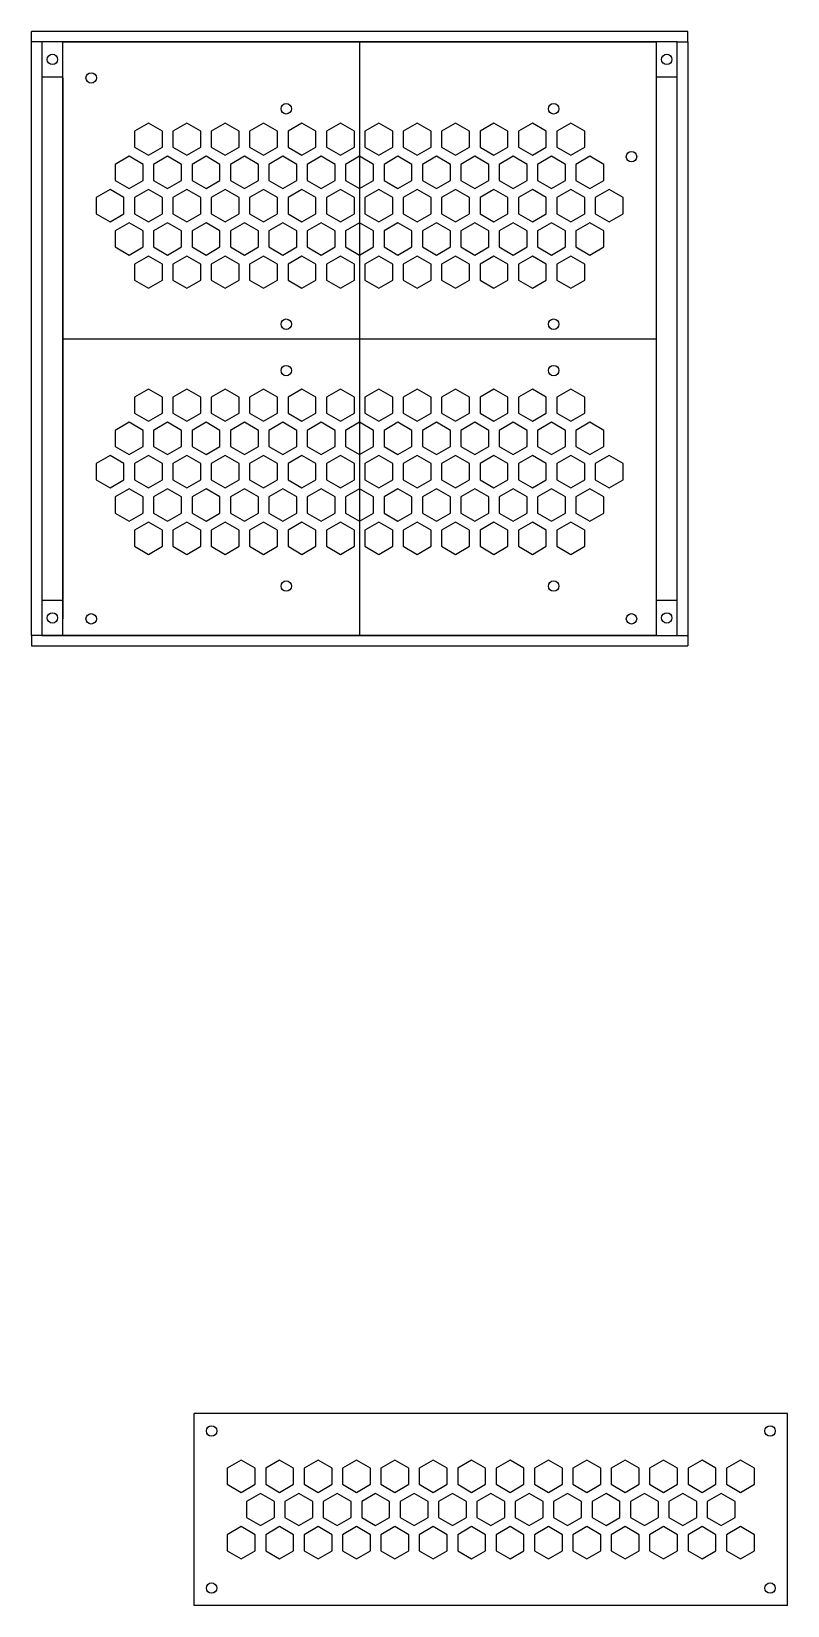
# Model space of a CAD drawing. Header units: millimetres. Extents: x 34 to 5984, y -3597 to 314.
# Drawn here: x 3110.7 to 3327.3, y -3098.8 to -2647.9 of the extents above; entities that cross this region are included whole.
import ezdxf

# ---------------------------------------------------------------- set-up
doc = ezdxf.new("R2010")
doc.units = ezdxf.units.MM

msp = doc.modelspace()

# ---------------------------------------------------------------- linework, layer by layer
at = {"color": 4}
for p, q in [((3110.734, -2650.936), (3110.734, -2647.936)), ((3298.734, -2647.936), (3110.734, -2647.936)), ((3113.734, -2650.936), (3110.734, -2650.936)), ((3110.734, -2820.936), (3110.734, -2650.936)), ((3113.734, -2650.936), (3112.234, -2650.936)), ((3113.734, -2650.936), (3113.734, -2820.936)), ((3295.734, -2650.936), (3113.734, -2650.936)), ((3204.734, -2650.936), (3204.734, -2820.936)), ((3295.734, -2820.936), (3295.734, -2650.936)), ((3295.734, -2650.936), (3297.234, -2650.936)), ((3295.734, -2650.936), (3298.734, -2650.936)), ((3298.734, -2650.936), (3298.734, -2647.936)), ((3298.734, -2650.936), (3298.734, -2820.936)), ((3119.734, -2735.936), (3289.734, -2735.936)), ((3203.234, -2735.936), (3206.234, -2735.936)), ((3113.734, -2820.936), (3110.734, -2820.936)), ((3110.734, -2820.936), (3110.734, -2823.936)), ((3113.734, -2820.936), (3112.234, -2820.936)), ((3113.734, -2820.936), (3295.734, -2820.936)), ((3295.734, -2820.936), (3297.234, -2820.936)), ((3295.734, -2820.936), (3298.734, -2820.936)), ((3298.734, -2820.936), (3298.734, -2823.936)), ((3110.734, -2823.936), (3298.734, -2823.936))]:
    msp.add_line(p, q, dxfattribs=at)
for p, q in [((3113.734, -2650.936), (3113.734, -2660.936)), ((3119.734, -2650.936), (3113.734, -2650.936)), ((3119.734, -2660.936), (3119.734, -2650.936)), ((3289.734, -2650.936), (3289.734, -2660.936)), ((3295.734, -2650.936), (3289.734, -2650.936)), ((3295.734, -2660.936), (3295.734, -2650.936)), ((3113.734, -2660.936), (3119.734, -2660.936)), ((3119.734, -2661.246), (3119.734, -2683.806)), ((3119.734, -2661.246), (3119.734, -2816.186)), ((3289.734, -2660.936), (3295.734, -2660.936)), ((3113.734, -2810.936), (3113.734, -2820.936)), ((3119.734, -2810.936), (3113.734, -2810.936)), ((3119.734, -2820.936), (3119.734, -2810.936)), ((3289.734, -2810.936), (3289.734, -2820.936)), ((3295.734, -2810.936), (3289.734, -2810.936)), ((3295.734, -2820.936), (3295.734, -2810.936)), ((3119.734, -2820.936), (3113.734, -2820.936)), ((3113.734, -2820.936), (3119.734, -2820.936)), ((3289.734, -2820.936), (3295.734, -2820.936)), ((3327.334, -3043.826), (3157.334, -3043.826)), ((3157.334, -3098.826), (3157.334, -3043.826)), ((3327.334, -3098.826), (3327.334, -3043.826)), ((3327.334, -3098.826), (3157.334, -3098.826))]:
    msp.add_line(p, q)
at = {"color": 1}
for p, q in [((3119.734, -2650.936), (3289.734, -2650.936)), ((3119.734, -2820.936), (3119.734, -2650.936)), ((3289.734, -2650.936), (3289.734, -2820.936)), ((3289.734, -2820.936), (3119.734, -2820.936))]:
    msp.add_line(p, q, dxfattribs=at)
for points in [[(3148.234, -2676.469), (3144.234, -2674.16), (3140.234, -2676.469), (3140.234, -2681.088), (3144.234, -2683.398), (3148.234, -2681.088)], [(3159.234, -2676.469), (3155.234, -2674.16), (3151.234, -2676.469), (3151.234, -2681.088), (3155.234, -2683.398), (3159.234, -2681.088)], [(3170.234, -2676.469), (3166.234, -2674.16), (3162.234, -2676.469), (3162.234, -2681.088), (3166.234, -2683.398), (3170.234, -2681.088)], [(3181.234, -2676.469), (3177.234, -2674.16), (3173.234, -2676.469), (3173.234, -2681.088), (3177.234, -2683.398), (3181.234, -2681.088)], [(3192.234, -2676.469), (3188.234, -2674.16), (3184.234, -2676.469), (3184.234, -2681.088), (3188.234, -2683.398), (3192.234, -2681.088)], [(3203.234, -2676.469), (3199.234, -2674.16), (3195.234, -2676.469), (3195.234, -2681.088), (3199.234, -2683.398), (3203.234, -2681.088)], [(3214.234, -2676.469), (3210.234, -2674.16), (3206.234, -2676.469), (3206.234, -2681.088), (3210.234, -2683.398), (3214.234, -2681.088)], [(3225.234, -2676.469), (3221.234, -2674.16), (3217.234, -2676.469), (3217.234, -2681.088), (3221.234, -2683.398), (3225.234, -2681.088)], [(3236.234, -2676.469), (3232.234, -2674.16), (3228.234, -2676.469), (3228.234, -2681.088), (3232.234, -2683.398), (3236.234, -2681.088)], [(3247.234, -2676.469), (3243.234, -2674.16), (3239.234, -2676.469), (3239.234, -2681.088), (3243.234, -2683.398), (3247.234, -2681.088)], [(3258.234, -2676.469), (3254.234, -2674.16), (3250.234, -2676.469), (3250.234, -2681.088), (3254.234, -2683.398), (3258.234, -2681.088)], [(3269.234, -2676.469), (3265.234, -2674.16), (3261.234, -2676.469), (3261.234, -2681.088), (3265.234, -2683.398), (3269.234, -2681.088)], [(3142.734, -2685.996), (3138.734, -2683.686), (3134.734, -2685.996), (3134.734, -2690.614), (3138.734, -2692.924), (3142.734, -2690.614)], [(3153.734, -2685.996), (3149.734, -2683.686), (3145.734, -2685.996), (3145.734, -2690.614), (3149.734, -2692.924), (3153.734, -2690.614)], [(3164.734, -2685.996), (3160.734, -2683.686), (3156.734, -2685.996), (3156.734, -2690.614), (3160.734, -2692.924), (3164.734, -2690.614)], [(3175.734, -2685.996), (3171.734, -2683.686), (3167.734, -2685.996), (3167.734, -2690.614), (3171.734, -2692.924), (3175.734, -2690.614)], [(3186.734, -2685.996), (3182.734, -2683.686), (3178.734, -2685.996), (3178.734, -2690.614), (3182.734, -2692.924), (3186.734, -2690.614)], [(3197.734, -2685.996), (3193.734, -2683.686), (3189.734, -2685.996), (3189.734, -2690.614), (3193.734, -2692.924), (3197.734, -2690.614)], [(3208.734, -2685.996), (3204.734, -2683.686), (3200.734, -2685.996), (3200.734, -2690.614), (3204.734, -2692.924), (3208.734, -2690.614)], [(3219.734, -2685.996), (3215.734, -2683.686), (3211.734, -2685.996), (3211.734, -2690.614), (3215.734, -2692.924), (3219.734, -2690.614)], [(3230.734, -2685.996), (3226.734, -2683.686), (3222.734, -2685.996), (3222.734, -2690.614), (3226.734, -2692.924), (3230.734, -2690.614)], [(3241.734, -2685.996), (3237.734, -2683.686), (3233.734, -2685.996), (3233.734, -2690.614), (3237.734, -2692.924), (3241.734, -2690.614)], [(3252.734, -2685.996), (3248.734, -2683.686), (3244.734, -2685.996), (3244.734, -2690.614), (3248.734, -2692.924), (3252.734, -2690.614)], [(3263.734, -2685.996), (3259.734, -2683.686), (3255.734, -2685.996), (3255.734, -2690.614), (3259.734, -2692.924), (3263.734, -2690.614)], [(3274.734, -2685.996), (3270.734, -2683.686), (3266.734, -2685.996), (3266.734, -2690.614), (3270.734, -2692.924), (3274.734, -2690.614)], [(3137.234, -2695.522), (3133.234, -2693.212), (3129.234, -2695.522), (3129.234, -2700.141), (3133.234, -2702.45), (3137.234, -2700.141)], [(3148.234, -2695.522), (3144.234, -2693.212), (3140.234, -2695.522), (3140.234, -2700.141), (3144.234, -2702.45), (3148.234, -2700.141)], [(3159.234, -2695.522), (3155.234, -2693.212), (3151.234, -2695.522), (3151.234, -2700.141), (3155.234, -2702.45), (3159.234, -2700.141)], [(3170.234, -2695.522), (3166.234, -2693.212), (3162.234, -2695.522), (3162.234, -2700.141), (3166.234, -2702.45), (3170.234, -2700.141)], [(3181.234, -2695.522), (3177.234, -2693.212), (3173.234, -2695.522), (3173.234, -2700.141), (3177.234, -2702.45), (3181.234, -2700.141)], [(3192.234, -2695.522), (3188.234, -2693.212), (3184.234, -2695.522), (3184.234, -2700.141), (3188.234, -2702.45), (3192.234, -2700.141)], [(3203.234, -2695.522), (3199.234, -2693.212), (3195.234, -2695.522), (3195.234, -2700.141), (3199.234, -2702.45), (3203.234, -2700.141)], [(3214.234, -2695.522), (3210.234, -2693.212), (3206.234, -2695.522), (3206.234, -2700.141), (3210.234, -2702.45), (3214.234, -2700.141)], [(3225.234, -2695.522), (3221.234, -2693.212), (3217.234, -2695.522), (3217.234, -2700.141), (3221.234, -2702.45), (3225.234, -2700.141)], [(3236.234, -2695.522), (3232.234, -2693.212), (3228.234, -2695.522), (3228.234, -2700.141), (3232.234, -2702.45), (3236.234, -2700.141)], [(3247.234, -2695.522), (3243.234, -2693.212), (3239.234, -2695.522), (3239.234, -2700.141), (3243.234, -2702.45), (3247.234, -2700.141)], [(3258.234, -2695.522), (3254.234, -2693.212), (3250.234, -2695.522), (3250.234, -2700.141), (3254.234, -2702.45), (3258.234, -2700.141)], [(3269.234, -2695.522), (3265.234, -2693.212), (3261.234, -2695.522), (3261.234, -2700.141), (3265.234, -2702.45), (3269.234, -2700.141)], [(3280.234, -2695.522), (3276.234, -2693.212), (3272.234, -2695.522), (3272.234, -2700.141), (3276.234, -2702.45), (3280.234, -2700.141)], [(3142.734, -2705.048), (3138.734, -2702.739), (3134.734, -2705.048), (3134.734, -2709.667), (3138.734, -2711.976), (3142.734, -2709.667)], [(3153.734, -2705.048), (3149.734, -2702.739), (3145.734, -2705.048), (3145.734, -2709.667), (3149.734, -2711.976), (3153.734, -2709.667)], [(3164.734, -2705.048), (3160.734, -2702.739), (3156.734, -2705.048), (3156.734, -2709.667), (3160.734, -2711.976), (3164.734, -2709.667)], [(3175.734, -2705.048), (3171.734, -2702.739), (3167.734, -2705.048), (3167.734, -2709.667), (3171.734, -2711.976), (3175.734, -2709.667)], [(3186.734, -2705.048), (3182.734, -2702.739), (3178.734, -2705.048), (3178.734, -2709.667), (3182.734, -2711.976), (3186.734, -2709.667)], [(3197.734, -2705.048), (3193.734, -2702.739), (3189.734, -2705.048), (3189.734, -2709.667), (3193.734, -2711.976), (3197.734, -2709.667)], [(3208.734, -2705.048), (3204.734, -2702.739), (3200.734, -2705.048), (3200.734, -2709.667), (3204.734, -2711.976), (3208.734, -2709.667)], [(3219.734, -2705.048), (3215.734, -2702.739), (3211.734, -2705.048), (3211.734, -2709.667), (3215.734, -2711.976), (3219.734, -2709.667)], [(3230.734, -2705.048), (3226.734, -2702.739), (3222.734, -2705.048), (3222.734, -2709.667), (3226.734, -2711.976), (3230.734, -2709.667)], [(3241.734, -2705.048), (3237.734, -2702.739), (3233.734, -2705.048), (3233.734, -2709.667), (3237.734, -2711.976), (3241.734, -2709.667)], [(3252.734, -2705.048), (3248.734, -2702.739), (3244.734, -2705.048), (3244.734, -2709.667), (3248.734, -2711.976), (3252.734, -2709.667)], [(3263.734, -2705.048), (3259.734, -2702.739), (3255.734, -2705.048), (3255.734, -2709.667), (3259.734, -2711.976), (3263.734, -2709.667)], [(3274.734, -2705.048), (3270.734, -2702.739), (3266.734, -2705.048), (3266.734, -2709.667), (3270.734, -2711.976), (3274.734, -2709.667)], [(3148.234, -2714.574), (3144.234, -2712.265), (3140.234, -2714.574), (3140.234, -2719.193), (3144.234, -2721.503), (3148.234, -2719.193)], [(3159.234, -2714.574), (3155.234, -2712.265), (3151.234, -2714.574), (3151.234, -2719.193), (3155.234, -2721.503), (3159.234, -2719.193)], [(3170.234, -2714.574), (3166.234, -2712.265), (3162.234, -2714.574), (3162.234, -2719.193), (3166.234, -2721.503), (3170.234, -2719.193)], [(3181.234, -2714.574), (3177.234, -2712.265), (3173.234, -2714.574), (3173.234, -2719.193), (3177.234, -2721.503), (3181.234, -2719.193)], [(3192.234, -2714.574), (3188.234, -2712.265), (3184.234, -2714.574), (3184.234, -2719.193), (3188.234, -2721.503), (3192.234, -2719.193)], [(3203.234, -2714.574), (3199.234, -2712.265), (3195.234, -2714.574), (3195.234, -2719.193), (3199.234, -2721.503), (3203.234, -2719.193)], [(3214.234, -2714.574), (3210.234, -2712.265), (3206.234, -2714.574), (3206.234, -2719.193), (3210.234, -2721.503), (3214.234, -2719.193)], [(3225.234, -2714.574), (3221.234, -2712.265), (3217.234, -2714.574), (3217.234, -2719.193), (3221.234, -2721.503), (3225.234, -2719.193)], [(3236.234, -2714.574), (3232.234, -2712.265), (3228.234, -2714.574), (3228.234, -2719.193), (3232.234, -2721.503), (3236.234, -2719.193)], [(3247.234, -2714.574), (3243.234, -2712.265), (3239.234, -2714.574), (3239.234, -2719.193), (3243.234, -2721.503), (3247.234, -2719.193)], [(3258.234, -2714.574), (3254.234, -2712.265), (3250.234, -2714.574), (3250.234, -2719.193), (3254.234, -2721.503), (3258.234, -2719.193)], [(3269.234, -2714.574), (3265.234, -2712.265), (3261.234, -2714.574), (3261.234, -2719.193), (3265.234, -2721.503), (3269.234, -2719.193)], [(3148.234, -2752.68), (3144.234, -2750.37), (3140.234, -2752.68), (3140.234, -2757.298), (3144.234, -2759.608), (3148.234, -2757.298)], [(3159.234, -2752.68), (3155.234, -2750.37), (3151.234, -2752.68), (3151.234, -2757.298), (3155.234, -2759.608), (3159.234, -2757.298)], [(3170.234, -2752.68), (3166.234, -2750.37), (3162.234, -2752.68), (3162.234, -2757.298), (3166.234, -2759.608), (3170.234, -2757.298)], [(3181.234, -2752.68), (3177.234, -2750.37), (3173.234, -2752.68), (3173.234, -2757.298), (3177.234, -2759.608), (3181.234, -2757.298)], [(3192.234, -2752.68), (3188.234, -2750.37), (3184.234, -2752.68), (3184.234, -2757.298), (3188.234, -2759.608), (3192.234, -2757.298)], [(3203.234, -2752.68), (3199.234, -2750.37), (3195.234, -2752.68), (3195.234, -2757.298), (3199.234, -2759.608), (3203.234, -2757.298)], [(3214.234, -2752.68), (3210.234, -2750.37), (3206.234, -2752.68), (3206.234, -2757.298), (3210.234, -2759.608), (3214.234, -2757.298)], [(3225.234, -2752.68), (3221.234, -2750.37), (3217.234, -2752.68), (3217.234, -2757.298), (3221.234, -2759.608), (3225.234, -2757.298)], [(3236.234, -2752.68), (3232.234, -2750.37), (3228.234, -2752.68), (3228.234, -2757.298), (3232.234, -2759.608), (3236.234, -2757.298)], [(3247.234, -2752.68), (3243.234, -2750.37), (3239.234, -2752.68), (3239.234, -2757.298), (3243.234, -2759.608), (3247.234, -2757.298)], [(3258.234, -2752.68), (3254.234, -2750.37), (3250.234, -2752.68), (3250.234, -2757.298), (3254.234, -2759.608), (3258.234, -2757.298)], [(3269.234, -2752.68), (3265.234, -2750.37), (3261.234, -2752.68), (3261.234, -2757.298), (3265.234, -2759.608), (3269.234, -2757.298)], [(3142.734, -2762.206), (3138.734, -2759.896), (3134.734, -2762.206), (3134.734, -2766.825), (3138.734, -2769.134), (3142.734, -2766.825)], [(3153.734, -2762.206), (3149.734, -2759.896), (3145.734, -2762.206), (3145.734, -2766.825), (3149.734, -2769.134), (3153.734, -2766.825)], [(3164.734, -2762.206), (3160.734, -2759.896), (3156.734, -2762.206), (3156.734, -2766.825), (3160.734, -2769.134), (3164.734, -2766.825)], [(3175.734, -2762.206), (3171.734, -2759.896), (3167.734, -2762.206), (3167.734, -2766.825), (3171.734, -2769.134), (3175.734, -2766.825)], [(3186.734, -2762.206), (3182.734, -2759.896), (3178.734, -2762.206), (3178.734, -2766.825), (3182.734, -2769.134), (3186.734, -2766.825)], [(3197.734, -2762.206), (3193.734, -2759.896), (3189.734, -2762.206), (3189.734, -2766.825), (3193.734, -2769.134), (3197.734, -2766.825)], [(3208.734, -2762.206), (3204.734, -2759.896), (3200.734, -2762.206), (3200.734, -2766.825), (3204.734, -2769.134), (3208.734, -2766.825)], [(3219.734, -2762.206), (3215.734, -2759.896), (3211.734, -2762.206), (3211.734, -2766.825), (3215.734, -2769.134), (3219.734, -2766.825)], [(3230.734, -2762.206), (3226.734, -2759.896), (3222.734, -2762.206), (3222.734, -2766.825), (3226.734, -2769.134), (3230.734, -2766.825)], [(3241.734, -2762.206), (3237.734, -2759.896), (3233.734, -2762.206), (3233.734, -2766.825), (3237.734, -2769.134), (3241.734, -2766.825)], [(3252.734, -2762.206), (3248.734, -2759.896), (3244.734, -2762.206), (3244.734, -2766.825), (3248.734, -2769.134), (3252.734, -2766.825)], [(3263.734, -2762.206), (3259.734, -2759.896), (3255.734, -2762.206), (3255.734, -2766.825), (3259.734, -2769.134), (3263.734, -2766.825)], [(3274.734, -2762.206), (3270.734, -2759.896), (3266.734, -2762.206), (3266.734, -2766.825), (3270.734, -2769.134), (3274.734, -2766.825)], [(3137.234, -2771.732), (3133.234, -2769.423), (3129.234, -2771.732), (3129.234, -2776.351), (3133.234, -2778.66), (3137.234, -2776.351)], [(3148.234, -2771.732), (3144.234, -2769.423), (3140.234, -2771.732), (3140.234, -2776.351), (3144.234, -2778.66), (3148.234, -2776.351)], [(3159.234, -2771.732), (3155.234, -2769.423), (3151.234, -2771.732), (3151.234, -2776.351), (3155.234, -2778.66), (3159.234, -2776.351)], [(3170.234, -2771.732), (3166.234, -2769.423), (3162.234, -2771.732), (3162.234, -2776.351), (3166.234, -2778.66), (3170.234, -2776.351)], [(3181.234, -2771.732), (3177.234, -2769.423), (3173.234, -2771.732), (3173.234, -2776.351), (3177.234, -2778.66), (3181.234, -2776.351)], [(3192.234, -2771.732), (3188.234, -2769.423), (3184.234, -2771.732), (3184.234, -2776.351), (3188.234, -2778.66), (3192.234, -2776.351)], [(3203.234, -2771.732), (3199.234, -2769.423), (3195.234, -2771.732), (3195.234, -2776.351), (3199.234, -2778.66), (3203.234, -2776.351)], [(3214.234, -2771.732), (3210.234, -2769.423), (3206.234, -2771.732), (3206.234, -2776.351), (3210.234, -2778.66), (3214.234, -2776.351)], [(3225.234, -2771.732), (3221.234, -2769.423), (3217.234, -2771.732), (3217.234, -2776.351), (3221.234, -2778.66), (3225.234, -2776.351)], [(3236.234, -2771.732), (3232.234, -2769.423), (3228.234, -2771.732), (3228.234, -2776.351), (3232.234, -2778.66), (3236.234, -2776.351)], [(3247.234, -2771.732), (3243.234, -2769.423), (3239.234, -2771.732), (3239.234, -2776.351), (3243.234, -2778.66), (3247.234, -2776.351)], [(3258.234, -2771.732), (3254.234, -2769.423), (3250.234, -2771.732), (3250.234, -2776.351), (3254.234, -2778.66), (3258.234, -2776.351)], [(3269.234, -2771.732), (3265.234, -2769.423), (3261.234, -2771.732), (3261.234, -2776.351), (3265.234, -2778.66), (3269.234, -2776.351)], [(3280.234, -2771.732), (3276.234, -2769.423), (3272.234, -2771.732), (3272.234, -2776.351), (3276.234, -2778.66), (3280.234, -2776.351)], [(3142.734, -2781.258), (3138.734, -2778.949), (3134.734, -2781.258), (3134.734, -2785.877), (3138.734, -2788.187), (3142.734, -2785.877)], [(3153.734, -2781.258), (3149.734, -2778.949), (3145.734, -2781.258), (3145.734, -2785.877), (3149.734, -2788.187), (3153.734, -2785.877)], [(3164.734, -2781.258), (3160.734, -2778.949), (3156.734, -2781.258), (3156.734, -2785.877), (3160.734, -2788.187), (3164.734, -2785.877)], [(3175.734, -2781.258), (3171.734, -2778.949), (3167.734, -2781.258), (3167.734, -2785.877), (3171.734, -2788.187), (3175.734, -2785.877)], [(3186.734, -2781.258), (3182.734, -2778.949), (3178.734, -2781.258), (3178.734, -2785.877), (3182.734, -2788.187), (3186.734, -2785.877)], [(3197.734, -2781.258), (3193.734, -2778.949), (3189.734, -2781.258), (3189.734, -2785.877), (3193.734, -2788.187), (3197.734, -2785.877)], [(3208.734, -2781.258), (3204.734, -2778.949), (3200.734, -2781.258), (3200.734, -2785.877), (3204.734, -2788.187), (3208.734, -2785.877)], [(3219.734, -2781.258), (3215.734, -2778.949), (3211.734, -2781.258), (3211.734, -2785.877), (3215.734, -2788.187), (3219.734, -2785.877)], [(3230.734, -2781.258), (3226.734, -2778.949), (3222.734, -2781.258), (3222.734, -2785.877), (3226.734, -2788.187), (3230.734, -2785.877)], [(3241.734, -2781.258), (3237.734, -2778.949), (3233.734, -2781.258), (3233.734, -2785.877), (3237.734, -2788.187), (3241.734, -2785.877)], [(3252.734, -2781.258), (3248.734, -2778.949), (3244.734, -2781.258), (3244.734, -2785.877), (3248.734, -2788.187), (3252.734, -2785.877)], [(3263.734, -2781.258), (3259.734, -2778.949), (3255.734, -2781.258), (3255.734, -2785.877), (3259.734, -2788.187), (3263.734, -2785.877)], [(3274.734, -2781.258), (3270.734, -2778.949), (3266.734, -2781.258), (3266.734, -2785.877), (3270.734, -2788.187), (3274.734, -2785.877)], [(3148.234, -2790.785), (3144.234, -2788.475), (3140.234, -2790.785), (3140.234, -2795.403), (3144.234, -2797.713), (3148.234, -2795.403)], [(3159.234, -2790.785), (3155.234, -2788.475), (3151.234, -2790.785), (3151.234, -2795.403), (3155.234, -2797.713), (3159.234, -2795.403)], [(3170.234, -2790.785), (3166.234, -2788.475), (3162.234, -2790.785), (3162.234, -2795.403), (3166.234, -2797.713), (3170.234, -2795.403)], [(3181.234, -2790.785), (3177.234, -2788.475), (3173.234, -2790.785), (3173.234, -2795.403), (3177.234, -2797.713), (3181.234, -2795.403)], [(3192.234, -2790.785), (3188.234, -2788.475), (3184.234, -2790.785), (3184.234, -2795.403), (3188.234, -2797.713), (3192.234, -2795.403)], [(3203.234, -2790.785), (3199.234, -2788.475), (3195.234, -2790.785), (3195.234, -2795.403), (3199.234, -2797.713), (3203.234, -2795.403)], [(3214.234, -2790.785), (3210.234, -2788.475), (3206.234, -2790.785), (3206.234, -2795.403), (3210.234, -2797.713), (3214.234, -2795.403)], [(3225.234, -2790.785), (3221.234, -2788.475), (3217.234, -2790.785), (3217.234, -2795.403), (3221.234, -2797.713), (3225.234, -2795.403)], [(3236.234, -2790.785), (3232.234, -2788.475), (3228.234, -2790.785), (3228.234, -2795.403), (3232.234, -2797.713), (3236.234, -2795.403)], [(3247.234, -2790.785), (3243.234, -2788.475), (3239.234, -2790.785), (3239.234, -2795.403), (3243.234, -2797.713), (3247.234, -2795.403)], [(3258.234, -2790.785), (3254.234, -2788.475), (3250.234, -2790.785), (3250.234, -2795.403), (3254.234, -2797.713), (3258.234, -2795.403)], [(3269.234, -2790.785), (3265.234, -2788.475), (3261.234, -2790.785), (3261.234, -2795.403), (3265.234, -2797.713), (3269.234, -2795.403)]]:
    msp.add_lwpolyline(points, close=True)
for points in [[(3174.834, -3059.49), (3170.834, -3057.18), (3166.834, -3059.49), (3166.834, -3064.109), (3170.834, -3066.418), (3174.834, -3064.109)], [(3185.834, -3059.49), (3181.834, -3057.18), (3177.834, -3059.49), (3177.834, -3064.109), (3181.834, -3066.418), (3185.834, -3064.109)], [(3196.834, -3059.49), (3192.834, -3057.18), (3188.834, -3059.49), (3188.834, -3064.109), (3192.834, -3066.418), (3196.834, -3064.109)], [(3207.834, -3059.49), (3203.834, -3057.18), (3199.834, -3059.49), (3199.834, -3064.109), (3203.834, -3066.418), (3207.834, -3064.109)], [(3218.834, -3059.49), (3214.834, -3057.18), (3210.834, -3059.49), (3210.834, -3064.109), (3214.834, -3066.418), (3218.834, -3064.109)], [(3229.834, -3059.49), (3225.834, -3057.18), (3221.834, -3059.49), (3221.834, -3064.109), (3225.834, -3066.418), (3229.834, -3064.109)], [(3240.834, -3059.49), (3236.834, -3057.18), (3232.834, -3059.49), (3232.834, -3064.109), (3236.834, -3066.418), (3240.834, -3064.109)], [(3251.834, -3059.49), (3247.834, -3057.18), (3243.834, -3059.49), (3243.834, -3064.109), (3247.834, -3066.418), (3251.834, -3064.109)], [(3262.834, -3059.49), (3258.834, -3057.18), (3254.834, -3059.49), (3254.834, -3064.109), (3258.834, -3066.418), (3262.834, -3064.109)], [(3273.834, -3059.49), (3269.834, -3057.18), (3265.834, -3059.49), (3265.834, -3064.109), (3269.834, -3066.418), (3273.834, -3064.109)], [(3284.834, -3059.49), (3280.834, -3057.18), (3276.834, -3059.49), (3276.834, -3064.109), (3280.834, -3066.418), (3284.834, -3064.109)], [(3295.834, -3059.49), (3291.834, -3057.18), (3287.834, -3059.49), (3287.834, -3064.109), (3291.834, -3066.418), (3295.834, -3064.109)], [(3306.834, -3059.49), (3302.834, -3057.18), (3298.834, -3059.49), (3298.834, -3064.109), (3302.834, -3066.418), (3306.834, -3064.109)], [(3317.834, -3059.49), (3313.834, -3057.18), (3309.834, -3059.49), (3309.834, -3064.109), (3313.834, -3066.418), (3317.834, -3064.109)], [(3180.334, -3069.016), (3176.334, -3066.707), (3172.334, -3069.016), (3172.334, -3073.635), (3176.334, -3075.944), (3180.334, -3073.635)], [(3191.334, -3069.016), (3187.334, -3066.707), (3183.334, -3069.016), (3183.334, -3073.635), (3187.334, -3075.944), (3191.334, -3073.635)], [(3202.334, -3069.016), (3198.334, -3066.707), (3194.334, -3069.016), (3194.334, -3073.635), (3198.334, -3075.944), (3202.334, -3073.635)], [(3213.334, -3069.016), (3209.334, -3066.707), (3205.334, -3069.016), (3205.334, -3073.635), (3209.334, -3075.944), (3213.334, -3073.635)], [(3224.334, -3069.016), (3220.334, -3066.707), (3216.334, -3069.016), (3216.334, -3073.635), (3220.334, -3075.944), (3224.334, -3073.635)], [(3235.334, -3069.016), (3231.334, -3066.707), (3227.334, -3069.016), (3227.334, -3073.635), (3231.334, -3075.944), (3235.334, -3073.635)], [(3246.334, -3069.016), (3242.334, -3066.707), (3238.334, -3069.016), (3238.334, -3073.635), (3242.334, -3075.944), (3246.334, -3073.635)], [(3257.334, -3069.016), (3253.334, -3066.707), (3249.334, -3069.016), (3249.334, -3073.635), (3253.334, -3075.944), (3257.334, -3073.635)], [(3268.334, -3069.016), (3264.334, -3066.707), (3260.334, -3069.016), (3260.334, -3073.635), (3264.334, -3075.944), (3268.334, -3073.635)], [(3279.334, -3069.016), (3275.334, -3066.707), (3271.334, -3069.016), (3271.334, -3073.635), (3275.334, -3075.944), (3279.334, -3073.635)], [(3290.334, -3069.016), (3286.334, -3066.707), (3282.334, -3069.016), (3282.334, -3073.635), (3286.334, -3075.944), (3290.334, -3073.635)], [(3301.334, -3069.016), (3297.334, -3066.707), (3293.334, -3069.016), (3293.334, -3073.635), (3297.334, -3075.944), (3301.334, -3073.635)], [(3312.334, -3069.016), (3308.334, -3066.707), (3304.334, -3069.016), (3304.334, -3073.635), (3308.334, -3075.944), (3312.334, -3073.635)], [(3174.834, -3078.542), (3170.834, -3076.233), (3166.834, -3078.542), (3166.834, -3083.161), (3170.834, -3085.471), (3174.834, -3083.161)], [(3185.834, -3078.542), (3181.834, -3076.233), (3177.834, -3078.542), (3177.834, -3083.161), (3181.834, -3085.471), (3185.834, -3083.161)], [(3196.834, -3078.542), (3192.834, -3076.233), (3188.834, -3078.542), (3188.834, -3083.161), (3192.834, -3085.471), (3196.834, -3083.161)], [(3207.834, -3078.542), (3203.834, -3076.233), (3199.834, -3078.542), (3199.834, -3083.161), (3203.834, -3085.471), (3207.834, -3083.161)], [(3218.834, -3078.542), (3214.834, -3076.233), (3210.834, -3078.542), (3210.834, -3083.161), (3214.834, -3085.471), (3218.834, -3083.161)], [(3229.834, -3078.542), (3225.834, -3076.233), (3221.834, -3078.542), (3221.834, -3083.161), (3225.834, -3085.471), (3229.834, -3083.161)], [(3240.834, -3078.542), (3236.834, -3076.233), (3232.834, -3078.542), (3232.834, -3083.161), (3236.834, -3085.471), (3240.834, -3083.161)], [(3251.834, -3078.542), (3247.834, -3076.233), (3243.834, -3078.542), (3243.834, -3083.161), (3247.834, -3085.471), (3251.834, -3083.161)], [(3262.834, -3078.542), (3258.834, -3076.233), (3254.834, -3078.542), (3254.834, -3083.161), (3258.834, -3085.471), (3262.834, -3083.161)], [(3273.834, -3078.542), (3269.834, -3076.233), (3265.834, -3078.542), (3265.834, -3083.161), (3269.834, -3085.471), (3273.834, -3083.161)], [(3284.834, -3078.542), (3280.834, -3076.233), (3276.834, -3078.542), (3276.834, -3083.161), (3280.834, -3085.471), (3284.834, -3083.161)], [(3295.834, -3078.542), (3291.834, -3076.233), (3287.834, -3078.542), (3287.834, -3083.161), (3291.834, -3085.471), (3295.834, -3083.161)], [(3306.834, -3078.542), (3302.834, -3076.233), (3298.834, -3078.542), (3298.834, -3083.161), (3302.834, -3085.471), (3306.834, -3083.161)], [(3317.834, -3078.542), (3313.834, -3076.233), (3309.834, -3078.542), (3309.834, -3083.161), (3313.834, -3085.471), (3317.834, -3083.161)]]:
    msp.add_lwpolyline(points, close=True, dxfattribs=at)
for centre in [(3116.734, -2655.936), (3292.734, -2655.936), (3127.854, -2661.246), (3183.734, -2670.076), (3260.334, -2670.076), (3282.634, -2683.806), (3183.734, -2731.796), (3260.334, -2731.796), (3183.734, -2745.076), (3260.334, -2745.076), (3183.734, -2806.796), (3260.334, -2806.796), (3116.734, -2815.936), (3127.854, -2816.186), (3282.634, -2816.186), (3292.734, -2815.936), (3162.334, -3048.826), (3322.334, -3048.826), (3162.334, -3093.826), (3322.334, -3093.826)]:
    msp.add_circle(centre, 1.5, dxfattribs=at)

doc.saveas('drawing.dxf')
